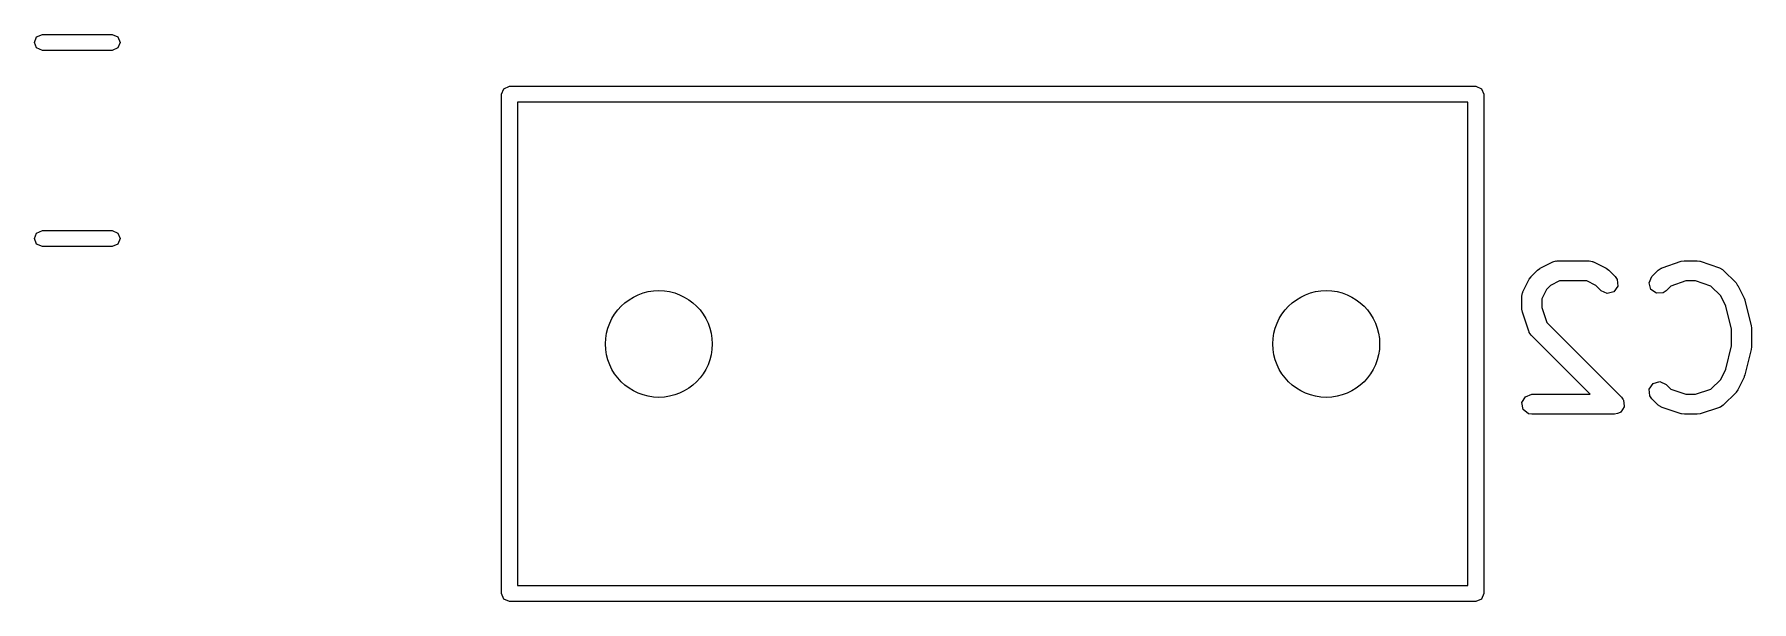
# Model space of a CAD drawing. Extents: x 88 to 116, y -225 to -45.
# Drawn here: x 103.31 to 116.18, y -139.85 to -135.6 of the extents above; entities that cross this region are included whole.
import ezdxf

# ---------------------------------------------------------------- set-up
doc = ezdxf.new("R2010")
doc.units = 0
doc.layers.add('BLACK', color=7, linetype='CONTINUOUS')

msp = doc.modelspace()

# ---------------------------------------------------------------- linework, layer by layer
at = {"layer": 'BLACK', "linetype": 'CONTINUOUS'}
for p, q in [((103.328, -135.621), (103.371, -135.603)), ((103.371, -135.603), (103.893, -135.603)), ((103.893, -135.603), (103.936, -135.621)), ((103.311, -135.663), (103.328, -135.621)), ((103.328, -135.705), (103.311, -135.663)), ((103.371, -135.723), (103.328, -135.705)), ((103.893, -135.723), (103.371, -135.723)), ((103.936, -135.705), (103.893, -135.723)), ((103.936, -135.621), (103.953, -135.663)), ((103.953, -135.663), (103.936, -135.705)), ((106.828, -136.01), (106.87, -135.992)), ((106.87, -135.992), (114.11, -135.992)), ((114.11, -135.992), (114.152, -136.01)), ((106.81, -136.052), (106.828, -136.01)), ((106.81, -139.792), (106.81, -136.052)), ((106.93, -136.112), (106.93, -139.732)), ((114.05, -136.112), (106.93, -136.112)), ((114.05, -139.732), (114.05, -136.112)), ((114.152, -136.01), (114.17, -136.052)), ((114.17, -136.052), (114.17, -139.792)), ((103.311, -137.133), (103.328, -137.091)), ((103.328, -137.175), (103.311, -137.133)), ((103.328, -137.091), (103.371, -137.073)), ((103.371, -137.073), (103.893, -137.073)), ((103.893, -137.073), (103.936, -137.091)), ((103.936, -137.091), (103.953, -137.133)), ((103.953, -137.133), (103.936, -137.175)), ((103.371, -137.193), (103.328, -137.175)), ((103.893, -137.193), (103.371, -137.193)), ((103.936, -137.175), (103.893, -137.193)), ((114.525, -137.417), (114.572, -137.369)), ((114.572, -137.369), (114.591, -137.356)), ((114.591, -137.356), (114.592, -137.355)), ((114.592, -137.355), (114.687, -137.307)), ((114.687, -137.307), (114.712, -137.3)), ((114.712, -137.3), (114.717, -137.301)), ((114.717, -137.301), (114.721, -137.299)), ((114.721, -137.299), (114.959, -137.299)), ((114.959, -137.299), (114.985, -137.304)), ((114.985, -137.304), (114.988, -137.307)), ((114.988, -137.307), (114.992, -137.307)), ((114.992, -137.307), (115.088, -137.355)), ((115.088, -137.355), (115.106, -137.368)), ((115.106, -137.368), (115.107, -137.369)), ((115.107, -137.369), (115.155, -137.417)), ((115.43, -137.417), (115.477, -137.369)), ((115.477, -137.369), (115.499, -137.354)), ((115.499, -137.354), (115.503, -137.354)), ((115.503, -137.354), (115.507, -137.351)), ((115.507, -137.351), (115.649, -137.303)), ((115.649, -137.303), (115.672, -137.3)), ((115.672, -137.3), (115.673, -137.299)), ((115.673, -137.299), (115.768, -137.299)), ((115.768, -137.299), (115.79, -137.303)), ((115.79, -137.303), (115.792, -137.303)), ((115.792, -137.303), (115.935, -137.351)), ((115.935, -137.351), (115.958, -137.363)), ((115.958, -137.363), (115.96, -137.367)), ((115.96, -137.367), (115.964, -137.369)), ((115.964, -137.369), (116.06, -137.464)), ((114.46, -137.539), (114.463, -137.536)), ((114.463, -137.531), (114.511, -137.436)), ((114.463, -137.536), (114.463, -137.531)), ((114.511, -137.436), (114.524, -137.418)), ((114.524, -137.418), (114.525, -137.417)), ((114.64, -137.514), (114.605, -137.583)), ((114.67, -137.484), (114.64, -137.514)), ((114.738, -137.449), (114.67, -137.484)), ((114.941, -137.449), (114.738, -137.449)), ((115.01, -137.484), (114.941, -137.449)), ((115.049, -137.523), (115.01, -137.484)), ((115.095, -137.544), (115.049, -137.523)), ((115.145, -137.531), (115.095, -137.544)), ((115.174, -137.489), (115.145, -137.531)), ((115.155, -137.417), (115.17, -137.438)), ((115.17, -137.438), (115.174, -137.489)), ((115.408, -137.463), (115.43, -137.417)), ((115.421, -137.513), (115.408, -137.463)), ((115.463, -137.542), (115.421, -137.513)), ((115.536, -137.523), (115.514, -137.538)), ((115.571, -137.488), (115.536, -137.523)), ((115.685, -137.449), (115.571, -137.488)), ((115.756, -137.449), (115.685, -137.449)), ((115.871, -137.488), (115.756, -137.449)), ((115.945, -137.562), (115.871, -137.488)), ((116.06, -137.464), (116.072, -137.483)), ((116.072, -137.483), (116.074, -137.484)), ((116.074, -137.484), (116.121, -137.579)), ((114.455, -137.565), (114.46, -137.539)), ((114.455, -137.66), (114.455, -137.565)), ((114.456, -137.662), (114.455, -137.66)), ((114.459, -137.684), (114.456, -137.662)), ((114.605, -137.583), (114.605, -137.648)), ((114.605, -137.648), (114.643, -137.762)), ((115.514, -137.538), (115.463, -137.542)), ((115.983, -137.639), (115.945, -137.562)), ((116.027, -137.812), (115.983, -137.639)), ((116.121, -137.579), (116.125, -137.591)), ((116.125, -137.591), (116.127, -137.594)), ((116.127, -137.594), (116.174, -137.785)), ((114.507, -137.827), (114.459, -137.684)), ((114.643, -137.762), (115.202, -138.321)), ((116.174, -137.785), (116.176, -137.8)), ((114.51, -137.83), (114.507, -137.827)), ((114.51, -137.835), (114.51, -137.83)), ((114.525, -137.856), (114.51, -137.835)), ((114.968, -138.299), (114.525, -137.856)), ((116.027, -137.937), (116.027, -137.812)), ((116.176, -137.8), (116.177, -137.803)), ((116.177, -137.803), (116.177, -137.946)), ((115.983, -138.11), (116.027, -137.937)), ((116.174, -137.964), (116.127, -138.154)), ((116.177, -137.946), (116.174, -137.961)), ((116.174, -137.961), (116.174, -137.964)), ((115.945, -138.187), (115.983, -138.11)), ((116.121, -138.17), (116.074, -138.265)), ((116.122, -138.166), (116.121, -138.17)), ((116.127, -138.154), (116.122, -138.166)), ((114.482, -138.317), (114.53, -138.299)), ((114.53, -138.299), (114.968, -138.299)), ((115.41, -138.26), (115.44, -138.218)), ((115.415, -138.311), (115.41, -138.26)), ((115.44, -138.218), (115.489, -138.204)), ((115.489, -138.204), (115.536, -138.226)), ((115.536, -138.226), (115.571, -138.261)), ((115.571, -138.261), (115.685, -138.299)), ((115.685, -138.299), (115.756, -138.299)), ((115.756, -138.299), (115.871, -138.261)), ((115.871, -138.261), (115.945, -138.187)), ((116.06, -138.285), (115.964, -138.38)), ((116.074, -138.265), (116.06, -138.283)), ((116.06, -138.283), (116.06, -138.285)), ((114.456, -138.361), (114.482, -138.317)), ((114.465, -138.412), (114.456, -138.361)), ((114.505, -138.445), (114.465, -138.412)), ((115.192, -138.436), (115.171, -138.442)), ((115.194, -138.433), (115.192, -138.436)), ((115.198, -138.432), (115.194, -138.433)), ((115.209, -138.412), (115.198, -138.432)), ((115.202, -138.321), (115.212, -138.335)), ((115.222, -138.394), (115.209, -138.412)), ((115.212, -138.335), (115.214, -138.337)), ((115.214, -138.337), (115.215, -138.339)), ((115.215, -138.339), (115.217, -138.343)), ((115.217, -138.343), (115.219, -138.365)), ((115.219, -138.365), (115.223, -138.387)), ((115.223, -138.387), (115.221, -138.39)), ((115.221, -138.39), (115.222, -138.394)), ((115.43, -138.332), (115.415, -138.311)), ((115.477, -138.38), (115.43, -138.332)), ((115.481, -138.382), (115.477, -138.38)), ((115.484, -138.386), (115.481, -138.382)), ((115.507, -138.398), (115.484, -138.386)), ((115.649, -138.446), (115.507, -138.398)), ((115.935, -138.398), (115.792, -138.446)), ((115.938, -138.395), (115.935, -138.398)), ((115.943, -138.395), (115.938, -138.395)), ((115.964, -138.38), (115.943, -138.395)), ((114.53, -138.449), (114.505, -138.445)), ((115.149, -138.449), (114.53, -138.449)), ((115.171, -138.442), (115.149, -138.449)), ((115.651, -138.445), (115.649, -138.446)), ((115.673, -138.449), (115.651, -138.445)), ((115.768, -138.449), (115.673, -138.449)), ((115.77, -138.449), (115.768, -138.449)), ((115.792, -138.446), (115.77, -138.449)), ((106.828, -139.834), (106.81, -139.792)), ((106.87, -139.852), (106.828, -139.834)), ((114.11, -139.852), (106.87, -139.852)), ((106.93, -139.732), (114.05, -139.732)), ((114.152, -139.834), (114.11, -139.852)), ((114.17, -139.792), (114.152, -139.834))]:
    msp.add_line(p, q, dxfattribs=at)
at = {"layer": 'BLACK'}
for centre in [(107.99, -137.922), (112.99, -137.922)]:
    msp.add_circle(centre, 0.4, dxfattribs=at)

doc.saveas('drawing.dxf')
